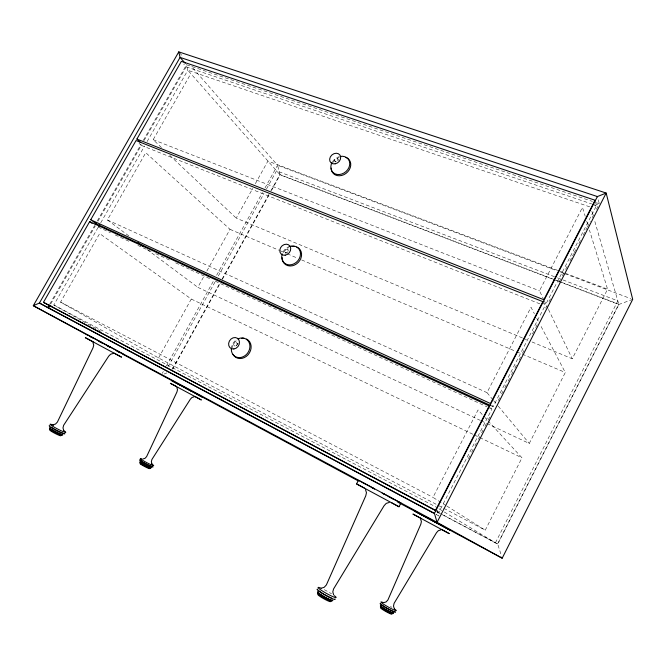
<?xml version="1.0" encoding="UTF-8"?>
<svg xmlns="http://www.w3.org/2000/svg" width="666" height="666" viewBox="0 0 666 666"><rect width="100%" height="100%" fill="white"/><g stroke="black" fill="none" stroke-linecap="round" stroke-linejoin="round"><path stroke-width="0.5" stroke-dasharray="3.33 2.5" d="M497.552 544.005L618.781 304.204L555.66 280.061M443.831 508.341L485.248 530.178L521.977 457.825L485.023 417.549M487.012 423.551L529.27 443.456L565.292 372.51L540.168 324.717M532.042 341.966L572.252 358.799L607.583 289.21L589.435 230.061M468.34 458.683L469.763 455.91M471.661 452.222L473.085 449.45M474.983 445.754L476.406 442.982M478.305 439.285L479.728 436.513M481.626 432.817L483.05 430.053M484.948 426.357L486.371 423.584M488.27 419.888L489.693 417.116M498.235 400.491L499.658 397.719M501.556 394.022L502.98 391.25M504.878 387.562L506.302 384.79M508.2 381.094L509.623 378.321M511.521 374.625L512.945 371.853M514.843 368.165L517.216 363.544M519.114 359.848L520.537 357.076M522.435 353.38L523.859 350.607M532.4 333.982L533.824 331.21M535.722 327.514L537.146 324.75M545.695 308.117L547.119 305.344M549.017 301.656L550.441 298.884M558.982 282.251L560.406 279.487M562.304 275.791L563.727 273.018M565.625 269.322L567.998 264.702M569.896 261.005L573.692 253.621M574.167 252.697L577.014 247.153M578.912 243.456L581.285 238.844M583.183 235.148L586.979 227.755M587.454 226.831L590.301 221.287M592.199 217.599L594.572 212.978M596.47 209.282L598.842 204.662M446.045 505.577L432.983 497.377L478.046 409.956L484.324 416.791M492.932 399.775L486.979 392.632L530.993 307.259L534.373 313.686M543.972 300.108L539.477 290.792L582.475 207.392L585.198 216.267M437.013 511.346L438.852 512.321L491.908 409.09L489.202 405.96M491.25 405.819L493.14 406.685L544.946 305.894L543.289 302.489M595.296 201.115L596.52 205.561L545.92 304.012L543.989 303.246M162.313 373.318L163.32 371.503M166.342 366.05L213.644 280.652M216.666 275.2L262.462 192.524M264.976 187.987L277.564 165.268L191.042 65.959M168.14 366.633L215.326 281.418M218.331 275.974L264.011 193.481M266.525 188.944L276.565 170.812L556.56 277.514M172.344 368.989L219.58 283.583M222.086 279.046L268.814 194.555M270.829 190.917L279.87 174.567L554.695 279.687M172.694 369.18L219.888 283.833M222.402 279.295L269.097 194.847M271.611 190.309L280.145 174.875L277.564 165.268L556.809 270.712M158.566 357.967L191.292 299.042L99.642 233.566L60.556 302.106L158.566 357.967L442.915 507.858M480.444 420.454L197.802 287.321L203.838 276.448M206.86 271.012L230.003 229.345L145.762 152.705L107.409 219.955L129.803 236.638M522.469 337.962L236.23 218.123L252.83 188.237M255.344 183.708L267.915 161.072L607.583 289.21M49.808 304.012L94.689 225.466M97.269 220.945L141.117 144.206M143.182 140.593L186.522 64.752L592.424 201.415M50.691 303.987L95.38 225.766M97.994 221.195L141.309 145.379L139.044 143.315M144.197 140.326L186.172 66.841L183.766 64.103M100.957 331.393L53.821 304.995L98.143 227.347M100.724 222.835L144.53 146.095M147.103 141.583L187.82 70.263L186.522 64.752M161.48 147.544L153.172 139.702L190.809 73.71M236.547 345.438L237.587 344.255M164.144 374.009L166.966 372.877M594.53 205.644L599.317 203.738L597.385 196.57M632.7 299.367L618.864 304.479L553.837 279.595M237.387 343.748L238.228 343.889L236.988 343.148A1.923 1.64 -54.9 0 0 233.982 343.514A1.923 1.64 -54.9 0 0 235.398 346.062L235.889 346.137L235.148 346.012M285.614 252.605L286.172 252.789L285.631 252.322M596.361 202.747L599.317 203.738M186.172 66.841L591.599 203.896M592.582 204.229L596.52 205.561M589.71 206.835L187.82 70.263L280.145 174.875L552.863 279.229M560.697 272.186L563.619 273.285M564.593 273.651L630.752 298.634M557.534 277.88L617.815 300.849L495.454 542.74L440.426 513.528M153.172 139.702L539.477 290.792M141.309 145.379L540.118 303.971M523.426 338.361L528.213 340.368M230.003 229.345L278.721 250.15M279.67 250.558L286.355 253.413M287.312 253.821L297.819 258.308M301.64 259.931L515.617 351.298M516.575 351.706L521.353 353.746M522.302 354.154L565.292 372.51M107.409 219.955L486.979 392.632M98.21 227.073L110.489 232.75M115.21 234.931L130.311 241.916M137.87 245.404L151.082 251.515M155.802 253.696L169.963 260.248M175.633 262.87L189.793 269.414M190.734 269.847L209.624 278.579M215.285 281.202L487.187 406.909M488.136 407.342L491.908 409.09M481.385 420.904L486.08 423.11M191.292 299.042L473.268 434.44M474.2 434.89L478.887 437.137M479.82 437.587L521.977 457.825M60.556 302.106L432.983 497.377M53.821 304.995L436.313 507.192M436.754 511.588L439.51 513.045M436.904 511.804L497.727 544.114L501.598 556.318M436.155 514.485L438.911 515.959L436.213 514.402M335.389 161.671L335.889 161.946L335.331 161.522M437.179 511.33L438.852 512.321M438.961 508.782L443.373 511.438M444.255 511.971L497.727 544.114L618.864 304.479L594.447 220.121M446.919 506.118L485.248 530.178M147.219 249.617L197.802 287.321M287.72 249.958L288.261 250.424L288.045 249.85M169.78 155.386L236.23 218.123M179.462 52.664L182.867 56.577M491.799 405.111L493.14 406.685M493.589 400.574L497.552 405.336M498.218 406.127L529.27 443.456M536.788 318.281L538.236 321.045M544.422 301.04L548.01 308.491M548.459 309.424L572.252 358.799M586.713 221.195L587.92 225.133M337.953 159.599L338.161 160.281L338.037 159.74M437.179 510.114L438.628 514.985M591.849 211.155L593.006 215.143M324.259 589.71A10.365 1.124 29.1 0 1 331.543 593.797M390.409 606.435A8.858 0.799 29.3 0 1 391.924 607.334M231.293 348.867A10.306 8.808 -55 0 1 236.214 339.893M231.943 348.659A10.639 9.099 -55 0 1 236.954 340.243M236.988 343.148A1.923 1.64 -54.9 0 1 235.398 346.062M283.033 251.973A10.198 8.616 -46.4 0 1 289.269 246.562M283.558 252.622A10.531 8.908 -46.4 0 1 288.669 247.627M288.02 251.598A1.898 1.598 -46.4 0 1 285.156 252.281A1.898 1.598 -46.4 0 1 285.947 249.409A1.898 1.598 -46.4 0 1 288.27 250.682M332.517 161.688A10.165 8.375 -39.7 0 1 339.285 156.66M332.95 162.487A10.498 8.658 -39.7 0 1 339.26 157.509M336.272 161.738A1.898 1.557 -39.8 0 1 334.532 160.098A1.898 1.557 -39.8 0 1 336.871 158.383A1.898 1.557 -39.8 0 1 337.795 160.614"/><path stroke-width="1" d="M397.727 502.097L502.197 558.2L632.7 299.367L606.177 193.057L178.779 51.881L33.3 305.694L87.246 334.956M178.779 51.881L180.078 57.401L39.419 303.03L33.3 305.694L437.062 522.327L434.415 513.369L597.385 196.57L606.177 193.057L437.062 522.327L502.197 558.2M374.325 488.761L358.458 480.294L356.56 483.907L399.001 506.768L400.89 503.121L383.383 493.631M49.292 304.911L47.744 307.625L39.419 303.03L434.415 513.369M95.205 224.559L96.237 222.752M98.66 226.448L99.692 224.642M43.457 302.339L89.644 221.628L489.202 405.96L435.497 510.347L43.457 302.339L436.097 510.855M90.726 219.747L136.039 140.551L542.873 301.631L490.451 403.529L90.726 219.747L96.445 223.901L490.309 405.386M136.888 139.069L181.352 61.364L595.046 200.225L543.856 299.733L136.888 139.069L140.643 142.524M51.215 306.119L47.744 307.625L433.4 513.02M389.235 502.447L386.222 503.379L384.082 505.727L333.558 588.96L332.8 591.891L333.683 594.929M321.137 588.253L324.192 587.304L326.373 584.931L365.759 495.829L366.458 492.723L365.526 489.668M142.715 459.041L144.972 458.358L146.603 456.635L176.948 391.966L177.506 389.71L176.873 387.487M440.892 529.911L438.32 530.694L436.505 532.683L394.089 603.338L393.498 606.052L394.297 608.741M52.989 424.766L55.461 424.084L57.393 422.086L93.057 347.752L93.723 345.146L92.982 342.582M194.214 396.819L191.975 397.494L190.359 399.184L151.915 459.473L151.349 461.763L152.006 464.002M113.22 353.471L110.606 354.22L108.708 356.152L63.645 425.283L62.979 427.922L63.753 430.502M597.385 196.57L180.078 57.401L185.231 63.287M400.89 503.121L397.544 501.365M356.56 483.907L364.652 488.245M117.499 351.09L120.063 352.464M388.911 496.753L393.24 499.067M196.853 394.172L202.797 397.344L186.522 388.536M382.167 493.131L384.698 494.488M180.136 385.098L171.82 380.669L191.117 391.092M358.325 480.935L122.91 354.304M93.298 341.941L85.331 337.67L121.553 357.159L114.019 353.088M176.423 386.546L170.371 383.3L201.348 399.975L195.421 396.778M420.895 518.323L412.945 514.06L449.284 533.641L442.44 529.936M371.953 487.637L374.517 489.01M110.331 347.244L87.046 334.632L87.437 334.865M99.317 341.308L102.006 342.757M391.383 502.639L399.001 506.768M110.265 347.094L123.243 354.145M90.851 336.721L92.499 337.62M89.993 336.447L92.732 337.937M99.134 341.408L101.873 342.898M107.359 345.87L110.106 347.361M116.508 350.832L120.163 352.814M363.103 482.842L364.693 483.707M89.644 221.628L92.108 223.401M138.095 242.824L143.065 246.528M420.587 518.972L421.395 521.57L420.82 524.209L387.937 599.908L386.105 601.922L383.832 602.638L381.335 601.972A8.858 0.799 29.3 0 0 384.757 604.969A8.858 0.799 29.3 0 0 394.572 610.206A8.858 0.799 29.3 0 0 394.463 608.974M62.845 434.815A7.526 0.708 27.3 0 1 54.912 431.476A7.526 0.708 27.3 0 1 49.775 427.847M62.929 433.183A7.526 0.691 27.3 0 1 57.184 430.652A7.526 0.691 27.3 0 1 51.29 427.264M150.707 467.224A6.444 0.533 27.9 0 1 148.801 466.974A6.444 0.533 27.9 0 1 141.483 463.07A6.444 0.533 27.9 0 1 140.909 461.988M151.532 466.416A6.444 0.524 27.9 0 1 144.597 463.111A6.444 0.524 27.9 0 1 140.701 460.381M393.29 612.728A7.534 0.699 29.3 0 1 386.788 610.148A7.534 0.699 29.3 0 1 380.81 605.752M394.322 611.604A7.534 0.691 29.3 0 1 387.595 608.566A7.534 0.691 29.3 0 1 381.235 604.295M332.692 600.066A8.816 0.991 29.1 0 1 324.4 596.894A8.816 0.991 29.1 0 1 318.132 591.866M331.751 598.176A8.816 0.974 29.1 0 1 324.55 594.555M323.776 594.097A8.816 0.974 29.1 0 1 319.081 590.917M60.539 435.339A6.235 0.591 27.3 0 1 55.411 433.608A6.235 0.591 27.3 0 1 50.008 429.986M61.663 434.931A7.085 0.666 27.3 0 1 55.844 432.958A7.085 0.666 27.3 0 1 49.7 428.854M62.454 434.615A7.085 0.666 27.3 0 1 54.987 431.468A7.085 0.666 27.3 0 1 50.15 428.055M330.436 601.248A7.301 0.833 29.2 0 1 323.559 598.634A7.301 0.833 29.2 0 1 318.365 594.455M331.751 600.799A8.3 0.941 29.2 0 1 323.942 597.827A8.3 0.941 29.2 0 1 318.04 593.081M332.292 600.299A8.3 0.932 29.1 0 1 324.442 596.853A8.3 0.932 29.1 0 1 317.907 592.199M149.092 468.14A5.336 0.45 27.9 0 1 147.502 467.94A5.336 0.45 27.9 0 1 141.442 464.71A5.336 0.45 27.9 0 1 140.967 463.802M150.408 467.082A6.069 0.508 27.9 0 1 147.269 466.208A6.069 0.508 27.9 0 1 140.301 462.146M150.025 467.773A6.069 0.508 27.9 0 1 145.787 466.367A6.069 0.508 27.9 0 1 139.902 462.595M391.4 613.736A6.244 0.591 29.3 0 1 386.005 611.613A6.244 0.591 29.3 0 1 381.06 607.95M393.123 612.961A7.093 0.658 29.3 0 1 385.514 609.373A7.093 0.658 29.3 0 1 381.168 605.968M392.707 613.786A7.093 0.666 29.3 0 1 385.09 610.198A7.093 0.666 29.3 0 1 380.752 606.784M63.611 430.569A8.849 0.799 27.3 0 1 62.954 431.543A8.849 0.799 27.3 0 1 51.565 425.557A8.849 0.799 27.3 0 1 53.63 425.324M64.452 433.291A8.858 0.816 27.3 0 1 57.193 430.802A8.858 0.816 27.3 0 1 49.517 425.691M334.357 595.695A10.365 1.124 29.1 0 1 332.767 596.594A10.365 1.124 29.1 0 1 320.188 589.518A10.365 1.124 29.1 0 1 321.029 588.203M334.981 598.9A10.373 1.141 29.1 0 1 325.249 595.154A10.373 1.141 29.1 0 1 317.857 589.26M151.415 463.877A7.576 0.608 27.9 0 1 152.214 465.251A7.576 0.608 27.9 0 1 142.949 460.497A7.576 0.608 27.9 0 1 141.567 458.824M152.356 466.317A7.584 0.616 27.9 0 1 150.116 466.017A7.584 0.616 27.9 0 1 141.508 461.421A7.584 0.616 27.9 0 1 140.826 460.164M395.204 611.729A8.866 0.816 29.3 0 1 387.57 608.691A8.866 0.816 29.3 0 1 380.527 603.538M238.003 338.852A10.306 8.808 -55 0 1 249.792 344.655A10.306 8.808 -55 0 1 241.267 357.392A10.306 8.808 -55 0 1 231.293 348.867M246.562 339.069A10.639 9.099 -55 0 1 248.093 354.728A10.639 9.099 -55 0 1 232.992 354.404M241.791 338.311A10.639 9.099 -55 0 1 243.773 338.286M289.269 246.562A10.198 8.616 -46.4 0 1 300.491 253.663A10.198 8.616 -46.4 0 1 289.627 264.901A10.198 8.616 -46.4 0 1 282.209 253.863M296.828 247.061A10.531 8.908 -46.4 0 1 300.974 258.1A10.531 8.908 -46.4 0 1 290.051 265.984A10.531 8.908 -46.4 0 1 282.176 257.642M291.999 246.528A10.531 8.908 -46.4 0 1 293.997 246.42M340.243 156.435A10.165 8.375 -39.7 0 1 349.625 165.243A10.165 8.375 -39.7 0 1 337.071 174.442A10.165 8.375 -39.7 0 1 332.084 162.404M345.829 157.392A10.498 8.658 -39.7 0 1 350.199 167.815A10.498 8.658 -39.7 0 1 339.302 175.782A10.498 8.658 -39.7 0 1 331.202 168.09M450.874 530.536L414.535 510.988L450.874 530.536M233.858 348.967A6.019 5.128 -54.9 0 0 238.836 339.827A6.019 5.128 -54.9 0 0 229.42 341A6.019 5.128 -54.9 0 0 233.858 348.967M285.181 255.186A5.961 5.012 -46.5 0 0 290.043 246.245A5.961 5.012 -46.5 0 0 280.553 247.735A5.961 5.012 -46.5 0 0 285.181 255.186M335.181 163.819A5.936 4.87 -39.9 0 0 339.943 155.07A5.936 4.87 -39.9 0 0 330.369 156.868A5.936 4.87 -39.9 0 0 335.181 163.819"/></g></svg>
